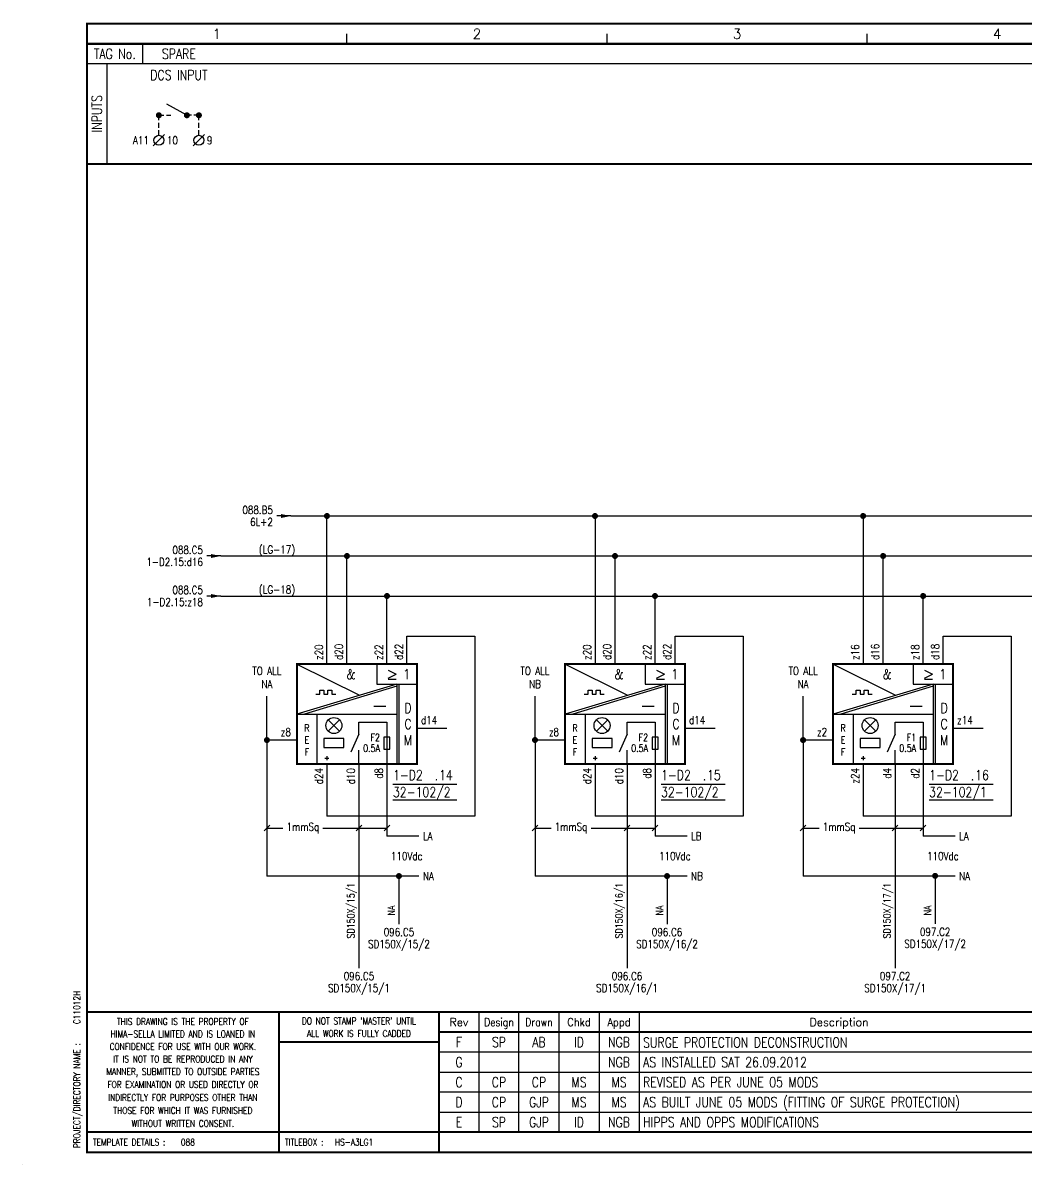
# Model space of a CAD drawing. Extents: x 0 to 414, y 0 to 285.
# Drawn here: x 0 to 250.8, y 0 to 285.2 of the extents above; entities that cross this region are included whole.
import ezdxf
from ezdxf.enums import TextEntityAlignment as Align

# ---------------------------------------------------------------- set-up
doc = ezdxf.new("R2010")
doc.units = 0
doc.header["$LTSCALE"] = 10
doc.header["$MEASUREMENT"] = 0
doc.linetypes.add('CONTINU', pattern=[0])
doc.linetypes.add('HIDDEN2', pattern=[0.1875, 0.125, -0.0625])
doc.layers.get('0').update_dxf_attribs({"linetype": 'CONTINUOUS'})
for name, color, linetype in [('ADD', 2, 'CONTINUOUS'), ('CATALOGUE', 2, 'CONTINUOUS'), ('COL', 2, 'CONTINU'), ('COM', 2, 'CONTINUOUS'), ('COUNTER', 2, 'CONTINUOUS'), ('DES', 2, 'CONTINUOUS'), ('GROUP', 2, 'CONTINUOUS'), ('LAB', 2, 'CONTINUOUS'), ('LOCATION', 2, 'CONTINUOUS'), ('PCABGREY-0_22', 7, 'CONTINUOUS'), ('PREFIX', 2, 'CONTINUOUS'), ('RACK', 2, 'CONTINUOUS'), ('RECORD', 2, 'CONTINUOUS'), ('ROW', 2, 'CONTINU'), ('SLOT', 2, 'CONTINUOUS'), ('SNA', 2, 'CONTINUOUS'), ('SPOTS', 7, 'CONTINUOUS'), ('TEXT', 2, 'CONTINUOUS'), ('TPOL', 3, 'CONTINUOUS'), ('UPS', 2, 'CONTINUOUS'), ('WIRENOS', 4, 'CONTINUOUS'), ('XR_FUNCTION', 2, 'CONTINUOUS'), ('XR_MAIN', 2, 'CONTINUOUS'), ('ZONE', 2, 'CONTINUOUS')]:
    doc.layers.add(name, color=color, linetype=linetype)
doc.layers.add('MCABGREY-0_22', color=4, linetype='CONTINUOUS', plot=False)
doc.styles.add('CATALOGU', font='ROMANS.shx', dxfattribs={"width": 0.8, "height": 2.5})
doc.styles.add('CROSSREF', font='ROMANS.shx', dxfattribs={"width": 0.8, "height": 1})
doc.styles.add('FUNCTION', font='romans.shx', dxfattribs={"width": 0.8, "height": 2.5})
doc.styles.add('GROUP', font='romans.shx', dxfattribs={"width": 0.8, "height": 2.5})
doc.styles.add('LOCATION', font='romans.shx', dxfattribs={"width": 0.8, "height": 2})
doc.styles.add('PINS', font='romans.shx', dxfattribs={"width": 0.8, "height": 2})
doc.styles.add('RACK', font='romans.shx', dxfattribs={"width": 0.8, "height": 2})
doc.styles.add('REFERENC', font='ROMANS.shx', dxfattribs={"width": 0.8, "height": 2.5})
doc.styles.add('ROMAND', font='ROMAND')
doc.styles.add('ROMANS', font='romans.shx', dxfattribs={"width": 0.8})
doc.styles.add('SLOT', font='romans.shx', dxfattribs={"width": 0.8, "height": 2})
doc.styles.add('SYMBOL', font='romans.shx', dxfattribs={"width": 0.8})
doc.styles.add('TERMINAL', font='romans.shx', dxfattribs={"width": 0.8, "height": 2})
doc.styles.add('WIRES', font='ROMANS.shx', dxfattribs={"width": 0.8, "height": 2})
doc.styles.add('ZONE', font='ISOCP.shx', dxfattribs={"height": 2.5})

# ---------------------------------------------------------------- blocks, each defined once
blk = doc.blocks.new('HS-A3LG1')
at = {"color": 1}
for p, q in [((81, 280), (81, 282.5)), ((146, 280), (146, 282.5)), ((211, 280), (211, 282.5)), ((30, 275), (30, 280)), ((404, 275), (16, 275)), ((21, 275), (21, 250)), ((114, 38), (114, 8)), ((124, 8), (124, 38)), ((134, 8), (134, 38)), ((144, 38), (144, 8)), ((154, 38), (154, 8)), ((301.5, 28), (104, 28)), ((104, 23), (301.5, 23)), ((301.5, 18), (104, 18)), ((104, 13), (270.5, 13)), ((0, 0), (0, 0.025))]:
    blk.add_line(p, q, dxfattribs=at)
at = {"color": 1, "const_width": 0.5}
blk.add_lwpolyline([(16, 3), (409, 3), (409, 285), (16, 285)], close=True, dxfattribs=at)
for points in [[(16, 280), (404, 280)], [(404, 250), (16, 250)], [(409, 38), (16, 38)], [(64, 3), (64, 38)], [(104, 3), (104, 38)], [(270.5, 33), (104, 33)], [(104, 30.5), (64, 30.5)], [(270.5, 8), (16, 8)]]:
    blk.add_lwpolyline(points, dxfattribs=at)
at = {"color": 2, "style": 'ROMAND'}
for s, p in [('1', (48.5, 282.5)), ('2', (113.5, 282.5)), ('3', (178.5, 282.5)), ('4', (243.5, 282.5))]:
    blk.add_text(s, height=2.5, dxfattribs=at).set_placement(p, align=Align.MIDDLE)
at = {"color": 1, "style": 'ROMANS', "width": 0.8}
blk.add_text('TAG No.', height=2.5, dxfattribs=at).set_placement((23, 277.5), align=Align.MIDDLE)
blk.add_text('INPUTS', height=2.5, rotation=90, dxfattribs=at).set_placement((18.5, 262.5), align=Align.MIDDLE)
at = {"color": 3, "lineweight": 13, "style": 'ROMANS', "width": 0.8}
for s, p in [('THIS DRAWING IS THE PROPERTY OF', (40, 35.6443)), ("DO NOT STAMP 'MASTER' UNTIL", (84, 35.7693)), ('HIMA-SELLA LIMITED AND IS LOANED IN', (40, 32.5193)), ('ALL WORK IS FULLY CADDED', (84, 32.6443)), ('CONFIDENCE FOR USE WITH OUR WORK.', (40, 29.3879)), ('IT IS NOT TO BE REPRODUCED IN ANY', (40, 26.2629)), ('MANNER, SUBMITTED TO OUTSIDE PARTIES', (40, 23.1379)), ('FOR EXAMINATION OR USED DIRECTLY OR', (40, 19.9054)), ('INDIRECTLY FOR PURPOSES OTHER THAN', (40, 16.6554)), ('THOSE FOR WHICH IT WAS FURNISHED', (40, 13.4054)), ('WITHOUT WRITTEN CONSENT.', (40, 10.1554))]:
    blk.add_text(s, height=1.7, dxfattribs=at).set_placement(p, align=Align.MIDDLE_CENTER)
at = {"color": 4, "style": 'ROMAND'}
for s, p in [('Rev', (109, 34.5)), ('Description', (204, 34.5))]:
    blk.add_text(s, height=2, dxfattribs=at).set_placement(p, align=Align.CENTER)
for s, width, p in [('Design', 0.85, (119, 34.5)), ('Drawn', 0.85, (129, 34.5)), ('Chkd', 0.9, (139, 34.5)), ('Appd', 0.9, (149, 34.5))]:
    blk.add_text(s, height=2, dxfattribs=dict(at, width=width)).set_placement(p, align=Align.CENTER)
at = {"color": 3, "style": 'ROMANS', "width": 0.8}
blk.add_text('PROJECT/DIRECTORY NAME :', height=1.7, rotation=90, dxfattribs=at).set_placement((13.5, 4), align=Align.MIDDLE_LEFT)
for s, p in [('TEMPLATE DETAILS :', (17.5, 5.5)), ('TITLEBOX :', (65.5, 5.5)), ('HS-A3LG1', (78, 5.5))]:
    blk.add_text(s, height=1.7, dxfattribs=at).set_placement(p, align=Align.MIDDLE_LEFT)
at = {"layer": 'COL', "style": 'ROMAND', "flags": 9}
for tag, p in [('COL1', (48.5, 282.5)), ('COL2', (113.5, 282.5)), ('COL3', (178.5, 282.5)), ('COL4', (243.5, 282.5)), ('COL5', (308.5, 282.5)), ('COL6', (373.5, 282.5))]:
    blk.add_attdef(tag, p, '', height=2.5, dxfattribs=at)
at = {"layer": 'ROW', "style": 'ROMAND', "flags": 9}
for tag, p in [('ROW1', (406.5, 249.5)), ('ROW2', (406.5, 188.5)), ('ROW3', (406.5, 127.5)), ('ROW4', (406.5, 66.5))]:
    blk.add_attdef(tag, p, '', height=2.5, dxfattribs=at)
at = {"layer": 'UPS', "color": 3, "style": 'ROMANS', "width": 0.8, "flags": 8}
blk.add_attdef('PROJS->NOMPRO', text='', height=1.7, rotation=90, dxfattribs=at).set_placement((13.5, 35), align=Align.MIDDLE_LEFT)
at = {"layer": 'UPS', "style": 'ROMANS', "width": 3.1263, "flags": 8}
blk.add_attdef('PLANOS->MCAN1', text='', height=2.5, rotation=0.061173, dxfattribs=at).set_placement((155, 31.6443), (254, 31.75), align=Align.FIT)
at = {"layer": 'UPS', "style": 'ROMANS', "width": 0.8, "flags": 8}
for tag, height, p in [('PLANOS->VERIF', 2.5, (293.5, 34.25)), ('PLANOS->CANVI1', 2.5, (109, 29.25)), ('PLANOS->NCAN1', 2.5, (149, 29.25)), ('PLANOS->DCAN1', 2.5, (262.5, 29.25)), ('PLANOS->ORIG', 2.5, (293.5, 29.25)), ('PLANOS->CANVI2', 2.5, (109, 24.25)), ('PLANOS->NCAN2', 2.5, (149, 24.25)), ('PLANOS->DCAN2', 2.5, (262.5, 24.25)), ('PLANOS->HECHF', 2.5, (293.5, 24.25)), ('PLANOS->CANVI3', 2.5, (109, 19.25)), ('PLANOS->NCAN3', 2.5, (149, 19.25)), ('PLANOS->DCAN3', 2.5, (262.5, 19.25)), ('PLANOS->HECHD', 2.5, (293.5, 19.25)), ('PLANOS->CANVI4', 2.5, (109, 14.25)), ('PLANOS->NCAN4', 2.5, (149, 14.25)), ('PLANOS->DCAN4', 2.5, (262.5, 14.25)), ('PLANOS->DATACREA', 2.5, (293.5, 14.25)), ('PLANOS->CANVI5', 2.5, (109, 9.25)), ('PLANOS->NCAN5', 2.5, (149, 9.25)), ('PLANOS->DCAN5', 2.5, (262.5, 9.25)), ('PLANOS->NR1', 2.5, (293.5, 9.25)), ('PROJS->DESCPRO3', 5, (345.5, 5.5)), ('PLANOS->PLANO', 5, (378.5, 5.5)), ('PLANOS->USER', 5, (402.75, 5.5)), ('PLANOS->NR2', 2.5, (293.5, 4.25))]:
    blk.add_attdef(tag, text='', height=height, dxfattribs=at).set_placement(p, align=Align.CENTER)
at = {"layer": 'UPS', "style": 'ROMANS', "flags": 8}
for tag, width, p, p2 in [('PLANOS->MCAN2', 3.0574, (155, 26.75), (254, 26.75)), ('PLANOS->MCAN3', 3.0574, (155, 21.75), (254, 21.75)), ('PLANOS->MCAN4', 3.0462, (155, 16.75), (254, 16.75)), ('PLANOS->MCAN5', 3.0574, (155, 11.75), (254, 11.75))]:
    blk.add_attdef(tag, text='', height=2.5, dxfattribs=dict(at, width=width)).set_placement(p, p2, align=Align.FIT)
at = {"layer": 'UPS', "style": 'ROMANS', "width": 0.8, "flags": 8}
blk.add_attdef('PLANOS->DENOM', (313.5, 24.25), '', height=2.5, dxfattribs=at)
at = {"layer": 'UPS', "color": 4, "style": 'ROMANS', "width": 0.8, "flags": 8}
for tag, p in [('PROJS->DESCPRO1', (303, 19.25)), ('PROJS->DESCPRO2', (303, 14.25))]:
    blk.add_attdef(tag, p, '', height=2.5, dxfattribs=at)
at = {"layer": 'UPS', "color": 3, "style": 'ROMANS', "width": 0.8, "flags": 8}
blk.add_attdef('PLANOS->PROTOTIPO', text='', height=1.7, dxfattribs=at).set_placement((39.5, 5.5), align=Align.MIDDLE_LEFT)
at = {"layer": 'UPS', "style": 'ROMANS', "width": 0.8, "flags": 8}
blk.add_attdef('PLANOS->OBS4', text='', height=2.5, dxfattribs=at).set_placement((107, 5.5), align=Align.MIDDLE_LEFT)
blk = doc.blocks.new('EDREV')
at = {"color": 2, "style": 'ROMANS', "width": 0.8}
for tag, p in [('DES', (129.2, 29.25)), ('DRN', (139.2, 29.25)), ('CHKD', (149.2, 29.25)), ('DES', (129.2, 24.25)), ('DRN', (139.2, 24.25)), ('CHKD', (149.2, 24.25)), ('DES', (129.2, 19.25)), ('DRN', (139.2, 19.25)), ('CHKD', (149.2, 19.25)), ('DES', (129.2, 14.25)), ('DRN', (139.2, 14.25)), ('CHKD', (149.2, 14.25)), ('DES', (129.2, 9.25)), ('DRN', (139.2, 9.25)), ('CHKD', (149.2, 9.25))]:
    blk.add_attdef(tag, text='', height=2.5, dxfattribs=at).set_placement(p, align=Align.CENTER)
blk = doc.blocks.new('EQUPOT04')
blk.add_line((3.5, 0), (0, 0))
blk.add_solid([(1, 0.5), (1, -0.5), (3.5, 0)])
at = {"layer": 'TEXT', "style": 'ROMANS', "width": 0.8}
blk.add_attdef('CONNECTION', text='', height=2, dxfattribs=at).set_placement((-1, -1.5), align=Align.MIDDLE_RIGHT)
at = {"layer": 'TPOL', "style": 'ROMANS', "flags": 8}
blk.add_attdef('CN1', text='', height=0.0025, dxfattribs=at).set_placement((3, 0), align=Align.MIDDLE_RIGHT)
at = {"layer": 'XR_FUNCTION', "style": 'FUNCTION', "width": 0.8, "flags": 1}
blk.add_attdef('XR_FUNCTION', text='', height=2, dxfattribs=at).set_placement((3.5, 0), align=Align.MIDDLE_LEFT)
at = {"layer": 'XR_MAIN', "style": 'CROSSREF', "width": 0.8}
for tag in ['XR_PREV', 'XR_NEXT']:
    blk.add_attdef(tag, text='', height=2, dxfattribs=at).set_placement((-1, 1.5), align=Align.MIDDLE_RIGHT)
blk = doc.blocks.new('TERM01')
blk.add_line((1.4142, 1.4142), (-1.4142, -1.4142))
blk.add_circle((0, 0), 1.25)
at = {"layer": 'CATALOGUE', "style": 'CATALOGU', "width": 0.8, "flags": 9}
blk.add_attdef('CATALOGUE', (2, -3.5), '', height=0.5, dxfattribs=at)
at = {"layer": 'COUNTER', "style": 'SYMBOL', "width": 0.8, "flags": 8}
blk.add_attdef('COUNTER', text='', height=2, dxfattribs=at).set_placement((2, 0), align=Align.MIDDLE_LEFT)
at = {"layer": 'LOCATION', "style": 'LOCATION', "width": 0.8, "flags": 1}
blk.add_attdef('LOCATION', (2, -4.25), '', height=0.5, dxfattribs=at)
at = {"layer": 'PREFIX', "style": 'TERMINAL', "width": 0.8}
blk.add_attdef('PREFIX', text='', height=2, dxfattribs=at).set_placement((-2.5, 0), align=Align.MIDDLE_RIGHT)
at = {"layer": 'RECORD', "style": 'REFERENC', "width": 0.8, "flags": 9}
blk.add_attdef('RECORD', (2, -2.75), '', height=0.5, dxfattribs=at)
at = {"layer": 'SNA', "style": 'SYMBOL', "width": 0.8, "flags": 9}
blk.add_attdef('SNA', (2, -2), '', height=0.5, dxfattribs=at)
at = {"layer": 'TPOL', "style": 'PINS', "width": 0.8, "flags": 9}
blk.add_attdef('CN2', (0, 1.5), '', height=0.5, dxfattribs=at)
blk.add_attdef('CN1', text='', height=0.5, dxfattribs=at).set_placement((0, -1.5), align=Align.TOP_LEFT)
at = {"layer": 'ZONE', "style": 'ZONE', "width": 0.8, "flags": 1}
blk.add_attdef('ZONE', (2, -5), '', height=0.5, dxfattribs=at)
blk = doc.blocks.new('32-102-1')
for p, q in [((-7.5, 0), (8.125, -7.8125)), ((12.5, 0), (12.5, -5)), ((15.3254, -1.5188), (17.3254, -2.5188)), ((15.3254, -3.5188), (17.3254, -2.5188)), ((17.5, -5), (-7.5, -12.5)), ((17.5, -5.5742), (-5.5859, -12.5)), ((12.5, -5), (22.5, -5)), ((15.3254, -3.7688), (17.3254, -3.7688)), ((17.5, -5), (17.5, -25)), ((18, -5), (18, -25)), ((-2.75, -7.5), (-1.75, -7.5)), ((-1.75, -6.5), (-0.75, -6.5)), ((-1.75, -7.5), (-1.75, -6.5)), ((-0.75, -6.5), (-0.75, -7.5)), ((-0.75, -7.5), (0.25, -7.5)), ((0.25, -6.5), (1.25, -6.5)), ((0.25, -7.5), (0.25, -6.5)), ((1.25, -6.5), (1.25, -7.5)), ((1.25, -7.5), (2.25, -7.5)), ((11.75, -10.5), (14.75, -10.5)), ((-7.5, -12.5), (17.5, -12.5)), ((-2.5, -12.5), (-2.5, -25)), ((0.3358, -16.7892), (3.1642, -13.9608)), ((0.3358, -13.9608), (3.1642, -16.7892)), ((8, -14.5), (15, -14.5)), ((8, -17.5), (8, -14.5)), ((15, -14.5), (15, -25)), ((22.5, -16), (30, -16)), ((-7.5, -19), (-15, -19)), ((8, -17.5), (6, -22)), ((8, -25), (8, -21.5)), ((-0.5, -23.5), (0.5, -23.5)), ((0, -23), (0, -24)), ((16.5, -30), (32.5, -30)), ((32.5, -34), (16.5, -34))]:
    blk.add_line(p, q)
at = {"const_width": 0.5}
blk.add_lwpolyline([(-7.5, -25), (22.5, -25), (22.5, 0), (-7.5, 0)], close=True, dxfattribs=at)
for points in [[(-0.75, -20.875), (4.25, -20.875), (4.25, -18.625), (-0.75, -18.625)], [(14.25, -21.25), (15.75, -21.25), (15.75, -18.25), (14.25, -18.25)]]:
    blk.add_lwpolyline(points, close=True)
blk.add_circle((1.75, -15.375), 2)
at = {"style": 'ROMANS', "width": 0.8}
blk.add_text('&', height=2.5, dxfattribs=at).set_placement((6, -3.75), align=Align.CENTER)
blk.add_text('1', height=2.5, dxfattribs=at).set_placement((19.0754, -3.7688))
for s, p in [('D', (20.25, -11)), ('C', (20.25, -15)), ('M', (20.25, -19))]:
    blk.add_text(s, height=2.5, dxfattribs=at).set_placement(p, align=Align.MIDDLE)
blk.add_text('F1', height=1.8, dxfattribs=at).set_placement((13.25, -19.25), align=Align.RIGHT)
at = {"insert": (-5, -19), "char_height": 1.8, "width": 0.8, "attachment_point": 5, "style": 'ROMANS'}
blk.add_mtext('R\\PE\\PF', dxfattribs=at)
at = {"style": 'ROMANS', "width": 0.8}
blk.add_attdef('AMPS', text='', height=1.8, dxfattribs=at).set_placement((13.25, -21.9383), align=Align.RIGHT)
at = {"layer": 'ADD', "style": 'PINS', "width": 0.8, "flags": 1}
blk.add_attdef('ADD1', (24, 1.75), '', height=1.5, dxfattribs=at)
at = {"layer": 'COM', "style": 'PINS', "width": 0.8, "flags": 1}
blk.add_attdef('COM1', (24, -2.25), '', height=1.5, dxfattribs=at)
at = {"layer": 'DES', "style": 'PINS', "width": 0.8, "flags": 1}
blk.add_attdef('DES1', (24, -0.25), '', height=1.5, dxfattribs=at)
at = {"layer": 'GROUP', "style": 'GROUP', "width": 0.8, "flags": 1}
blk.add_attdef('GROUP', (24, -8.25), '', height=1.5, dxfattribs=at)
at = {"layer": 'LAB', "style": 'PINS', "width": 0.8}
blk.add_attdef('LAB1', text='', height=2.5, dxfattribs=at).set_placement((16.5, -32), align=Align.MIDDLE_LEFT)
at = {"layer": 'LOCATION', "style": 'LOCATION', "width": 0.8}
blk.add_attdef('LOCATION', text='', height=2, dxfattribs=at).set_placement((-17, -19), align=Align.MIDDLE_RIGHT)
at = {"layer": 'RACK', "style": 'RACK', "width": 0.8}
blk.add_attdef('RACK', (16.5, -29), '', height=2.5, dxfattribs=at)
at = {"layer": 'SLOT', "style": 'SLOT', "width": 0.8}
blk.add_attdef('SLOT', (28, -29), '', height=2.5, dxfattribs=at)
at = {"layer": 'SNA', "style": 'SYMBOL', "width": 0.8, "flags": 1}
blk.add_attdef('SNA', (24, -6.25), '', height=1.5, dxfattribs=at)
at = {"layer": 'TEXT', "color": 3, "style": 'PINS', "width": 0.8}
blk.add_text('z16', height=2, rotation=90, dxfattribs=at).set_placement((-2, 1), align=Align.MIDDLE_LEFT)
at = {"layer": 'TEXT', "style": 'ROMANS', "width": 0.8}
blk.add_text('.', height=2, dxfattribs=at).set_placement((27, -29))
at = {"layer": 'TPOL', "style": 'PINS', "width": 0.8}
for tag, p in [('CN1', (-1, 1)), ('CN2', (4, 1)), ('CN3', (14, 1)), ('CN4', (19, 1))]:
    blk.add_attdef(tag, p, '', height=2, rotation=90, dxfattribs=at)
blk.add_attdef('CN9', (23.5, -15), '', height=2, dxfattribs=at)
blk.add_attdef('CN8', text='', height=2, dxfattribs=at).set_placement((-9, -18), align=Align.RIGHT)
for tag, p in [('CN5', (-1, -26)), ('CN6', (7, -26)), ('CN7', (14, -26))]:
    blk.add_attdef(tag, text='', height=2, rotation=90, dxfattribs=at).set_placement(p, align=Align.RIGHT)
at = {"layer": 'XR_FUNCTION', "style": 'FUNCTION', "width": 0.8, "flags": 1}
blk.add_attdef('XR_FUNCTION', (24, -4.25), '', height=1.5, dxfattribs=at)
at = {"layer": 'XR_MAIN', "style": 'CROSSREF', "width": 0.8, "flags": 1}
blk.add_attdef('XR_MAIN', (24, -10.25), '', height=1.5, dxfattribs=at)
blk = doc.blocks.new('32-102-2')
for p, q in [((-7.5, 0), (8.125, -7.8125)), ((12.5, 0), (12.5, -5)), ((15.3254, -1.5188), (17.3254, -2.5188)), ((15.3254, -3.5188), (17.3254, -2.5188)), ((17.5, -5), (-7.5, -12.5)), ((17.5, -5.5742), (-5.5859, -12.5)), ((12.5, -5), (22.5, -5)), ((15.3254, -3.7688), (17.3254, -3.7688)), ((17.5, -5), (17.5, -25)), ((18, -5), (18, -25)), ((-2.75, -7.5), (-1.75, -7.5)), ((-1.75, -6.5), (-0.75, -6.5)), ((-1.75, -7.5), (-1.75, -6.5)), ((-0.75, -6.5), (-0.75, -7.5)), ((-0.75, -7.5), (0.25, -7.5)), ((0.25, -6.5), (1.25, -6.5)), ((0.25, -7.5), (0.25, -6.5)), ((1.25, -6.5), (1.25, -7.5)), ((1.25, -7.5), (2.25, -7.5)), ((11.75, -10.5), (14.75, -10.5)), ((-7.5, -12.5), (17.5, -12.5)), ((-2.5, -12.5), (-2.5, -25)), ((0.3358, -16.7892), (3.1642, -13.9608)), ((0.3358, -13.9608), (3.1642, -16.7892)), ((8, -14.5), (15, -14.5)), ((8, -17.5), (8, -14.5)), ((15, -14.5), (15, -25)), ((22.5, -16), (30, -16)), ((-7.5, -19), (-15, -19)), ((8, -17.5), (6, -22)), ((8, -25), (8, -21.5)), ((-0.5, -23.5), (0.5, -23.5)), ((0, -23), (0, -24)), ((16.5, -30), (32.5, -30)), ((32.5, -34), (16.5, -34))]:
    blk.add_line(p, q)
at = {"const_width": 0.5}
blk.add_lwpolyline([(-7.5, -25), (22.5, -25), (22.5, 0), (-7.5, 0)], close=True, dxfattribs=at)
for points in [[(-0.75, -20.875), (4.25, -20.875), (4.25, -18.625), (-0.75, -18.625)], [(14.25, -21.25), (15.75, -21.25), (15.75, -18.25), (14.25, -18.25)]]:
    blk.add_lwpolyline(points, close=True)
blk.add_circle((1.75, -15.375), 2)
at = {"style": 'ROMANS', "width": 0.8}
blk.add_text('&', height=2.5, dxfattribs=at).set_placement((6, -3.75), align=Align.CENTER)
blk.add_text('1', height=2.5, dxfattribs=at).set_placement((19.0754, -3.7688))
for s, p in [('D', (20.25, -11)), ('C', (20.25, -15)), ('M', (20.25, -19))]:
    blk.add_text(s, height=2.5, dxfattribs=at).set_placement(p, align=Align.MIDDLE)
blk.add_text('F2', height=1.8, dxfattribs=at).set_placement((13.25, -19.25), align=Align.RIGHT)
at = {"insert": (-5, -19), "char_height": 1.8, "width": 0.8, "attachment_point": 5, "style": 'ROMANS'}
blk.add_mtext('R\\PE\\PF', dxfattribs=at)
at = {"style": 'ROMANS', "width": 0.8}
blk.add_attdef('AMPS', text='', height=1.8, dxfattribs=at).set_placement((13.25, -21.9383), align=Align.RIGHT)
at = {"layer": 'ADD', "style": 'PINS', "width": 0.8, "flags": 1}
blk.add_attdef('ADD1', (24, 1.75), '', height=1.5, dxfattribs=at)
at = {"layer": 'COM', "style": 'PINS', "width": 0.8, "flags": 1}
blk.add_attdef('COM1', (24, -2.25), '', height=1.5, dxfattribs=at)
at = {"layer": 'DES', "style": 'PINS', "width": 0.8, "flags": 1}
blk.add_attdef('DES1', (24, -0.25), '', height=1.5, dxfattribs=at)
at = {"layer": 'GROUP', "style": 'GROUP', "width": 0.8, "flags": 1}
blk.add_attdef('GROUP', (24, -8.25), '', height=1.5, dxfattribs=at)
at = {"layer": 'LAB', "style": 'PINS', "width": 0.8}
blk.add_attdef('LAB1', text='', height=2.5, dxfattribs=at).set_placement((16.5, -32), align=Align.MIDDLE_LEFT)
at = {"layer": 'LOCATION', "style": 'LOCATION', "width": 0.8}
blk.add_attdef('LOCATION', text='', height=2, dxfattribs=at).set_placement((-17, -19), align=Align.MIDDLE_RIGHT)
at = {"layer": 'RACK', "style": 'RACK', "width": 0.8}
blk.add_attdef('RACK', (16.5, -29), '', height=2.5, dxfattribs=at)
at = {"layer": 'SLOT', "style": 'SLOT', "width": 0.8}
blk.add_attdef('SLOT', (28, -29), '', height=2.5, dxfattribs=at)
at = {"layer": 'SNA', "style": 'SYMBOL', "width": 0.8, "flags": 1}
blk.add_attdef('SNA', (24, -6.25), '', height=1.5, dxfattribs=at)
at = {"layer": 'TEXT', "color": 3, "style": 'PINS', "width": 0.8}
blk.add_text('z20', height=2, rotation=90, dxfattribs=at).set_placement((-2, 1), align=Align.MIDDLE_LEFT)
at = {"layer": 'TEXT', "style": 'ROMANS', "width": 0.8}
blk.add_text('.', height=2, dxfattribs=at).set_placement((27, -29))
at = {"layer": 'TPOL', "style": 'PINS', "width": 0.8}
for tag, p in [('CN1', (-1, 1)), ('CN2', (4, 1)), ('CN3', (14, 1)), ('CN4', (19, 1))]:
    blk.add_attdef(tag, p, '', height=2, rotation=90, dxfattribs=at)
blk.add_attdef('CN9', (23.5, -15), '', height=2, dxfattribs=at)
blk.add_attdef('CN8', text='', height=2, dxfattribs=at).set_placement((-9, -18), align=Align.RIGHT)
for tag, p in [('CN5', (-1, -26)), ('CN6', (7, -26)), ('CN7', (14, -26))]:
    blk.add_attdef(tag, text='', height=2, rotation=90, dxfattribs=at).set_placement(p, align=Align.RIGHT)
at = {"layer": 'XR_FUNCTION', "style": 'FUNCTION', "width": 0.8, "flags": 1}
blk.add_attdef('XR_FUNCTION', (24, -4.25), '', height=1.5, dxfattribs=at)
at = {"layer": 'XR_MAIN', "style": 'CROSSREF', "width": 0.8, "flags": 1}
blk.add_attdef('XR_MAIN', (24, -10.25), '', height=1.5, dxfattribs=at)

msp = doc.modelspace()

# ---------------------------------------------------------------- linework, layer by layer
msp.add_line((66.9857, 162), (63.4857, 162))
msp.add_solid([(64.4857, 162.5), (64.4857, 161.5), (66.9857, 162)])
at = {"layer": 'PCABGREY-0_22'}
for p, q in [((41, 262.1396), (36, 264.8896)), ((66.9857, 162), (175.9135, 162)), ((76, 125), (76, 162)), ((143, 162), (143, 125)), ((175.9135, 162), (286.5948, 162)), ((210, 162), (210, 125)), ((49.5, 152), (59, 152)), ((59, 152), (81, 152)), ((81, 125), (81, 152)), ((81, 152), (148, 152)), ((148, 152), (215, 152)), ((148, 125), (148, 152)), ((215, 125), (215, 152)), ((215, 152), (282, 152)), ((49.5, 142), (59, 142)), ((59, 142), (91, 142)), ((91, 142), (158, 142)), ((91, 125), (91, 142)), ((158, 142), (225, 142)), ((158, 125), (158, 142)), ((225, 142), (292, 142)), ((225, 125), (225, 142)), ((96, 132), (113, 132)), ((96, 125), (96, 132)), ((113, 132), (113, 87)), ((163, 132), (180, 132)), ((163, 125), (163, 132)), ((180, 132), (180, 87)), ((230, 132), (247, 132)), ((230, 125), (230, 132)), ((247, 132), (247, 87)), ((61, 106), (61, 117)), ((128, 106), (128, 117)), ((195, 106), (195, 117)), ((61, 106), (61, 72)), ((128, 106), (128, 72)), ((195, 106), (195, 72)), ((76, 100), (76, 87)), ((84, 100), (84, 49)), ((84, 100), (84, 59.25)), ((91, 100), (91, 82)), ((143, 100), (143, 87)), ((151, 100), (151, 49)), ((151, 100), (151, 59.25)), ((158, 100), (158, 82)), ((210, 100), (210, 87)), ((218, 100), (218, 49)), ((218, 100), (218, 59.25)), ((225, 100), (225, 82)), ((113, 87), (76, 87)), ((180, 87), (143, 87)), ((247, 87), (210, 87)), ((99, 82), (91, 82)), ((166, 82), (158, 82)), ((233, 82), (225, 82)), ((91, 72), (61, 72)), ((99, 72), (91, 72)), ((94, 72), (94, 60)), ((158, 72), (128, 72)), ((166, 72), (158, 72)), ((161, 72), (161, 60)), ((225, 72), (195, 72)), ((233, 72), (225, 72)), ((227.9983, 72.0587), (227.9983, 60.0587))]:
    msp.add_line(p, q, dxfattribs=at)
at = {"layer": 'PCABGREY-0_22', "linetype": 'HIDDEN2'}
for p, q in [((34, 257.1396), (34, 262.1396)), ((34, 262.1396), (37, 262.1396)), ((44, 262.1396), (41, 262.1396)), ((44, 257.1396), (44, 262.1396))]:
    msp.add_line(p, q, dxfattribs=at)
at = {"layer": 'SPOTS', "color": 7, "const_width": 0.75}
for points in [[(33.625, 262.1396, 1), (34.375, 262.1396, 1)], [(40.625, 262.1396, 1), (41.375, 262.1396, 1)], [(43.625, 262.1396, 1), (44.375, 262.1396, 1)], [(75.625, 162, 1), (76.375, 162, 1)], [(142.625, 162, 1), (143.375, 162, 1)], [(209.625, 162, 1), (210.375, 162, 1)], [(80.625, 152, 1), (81.375, 152, 1)], [(147.625, 152, 1), (148.375, 152, 1)], [(214.625, 152, 1), (215.375, 152, 1)], [(90.625, 142, 1), (91.375, 142, 1)], [(157.625, 142, 1), (158.375, 142, 1)], [(224.625, 142, 1), (225.375, 142, 1)], [(60.625, 106, 1), (61.375, 106, 1)], [(127.625, 106, 1), (128.375, 106, 1)], [(194.625, 106, 1), (195.375, 106, 1)], [(93.625, 72, 1), (94.375, 72, 1)], [(160.625, 72, 1), (161.375, 72, 1)], [(227.6233, 72.0587, 1), (228.3733, 72.0587, 1)]]:
    msp.add_lwpolyline(points, format="xyb", close=True, dxfattribs=at)
at = {"layer": 'TEXT', "color": 3}
for p, q in [((60.2933, 83.2933), (61.7067, 84.7067)), ((61, 84), (65, 84)), ((75, 84), (91, 84)), ((83.2933, 83.2933), (84.7067, 84.7067)), ((90.2933, 83.2933), (91.7067, 84.7067)), ((127.2933, 83.2933), (128.7067, 84.7067)), ((128, 84), (132, 84)), ((142, 84), (158, 84)), ((150.2933, 83.2933), (151.7067, 84.7067)), ((157.2933, 83.2933), (158.7067, 84.7067)), ((194.2933, 83.2933), (195.7067, 84.7067)), ((195, 84), (199, 84)), ((209, 84), (225, 84)), ((217.2933, 83.2933), (218.7067, 84.7067)), ((224.2933, 83.2933), (225.7067, 84.7067))]:
    msp.add_line(p, q, dxfattribs=at)

# ---------------------------------------------------------------- block references
ref = msp.add_blockref('HS-A3LG1', (0, 0))
ref.add_attrib('PROJS->NOMPRO', 'C11012H', dxfattribs={"layer": 'UPS', "color": 3, "height": 1.7, "rotation": 90, "style": 'ROMANS', "width": 0.8, "flags": 8}).set_placement((13.5, 35), align=Align.MIDDLE_LEFT)
ref.add_attrib('PLANOS->PROTOTIPO', '088', dxfattribs={"layer": 'UPS', "color": 3, "height": 1.7, "style": 'ROMANS', "width": 0.8, "flags": 8}).set_placement((39.5, 5.5), align=Align.MIDDLE_LEFT)
ref.add_attrib('PLANOS->NCAN5', 'NGB', dxfattribs={"layer": 'UPS', "height": 2.5, "style": 'ROMANS', "width": 0.8, "flags": 8}).set_placement((149, 9.25), align=Align.CENTER)
ref.add_attrib('PLANOS->NCAN2', 'NGB', dxfattribs={"layer": 'UPS', "height": 2.5, "style": 'ROMANS', "width": 0.8, "flags": 8}).set_placement((149, 24.25), align=Align.CENTER)
ref.add_attrib('PLANOS->NCAN3', 'MS', dxfattribs={"layer": 'UPS', "height": 2.5, "style": 'ROMANS', "width": 0.8, "flags": 8}).set_placement((149, 19.25), align=Align.CENTER)
ref.add_attrib('PLANOS->NCAN4', 'MS', dxfattribs={"layer": 'UPS', "height": 2.5, "style": 'ROMANS', "width": 0.8, "flags": 8}).set_placement((149, 14.25), align=Align.CENTER)
ref.add_attrib('PLANOS->NCAN1', 'NGB', dxfattribs={"layer": 'UPS', "height": 2.5, "style": 'ROMANS', "width": 0.8, "flags": 8}).set_placement((149, 29.25), align=Align.CENTER)
ref.add_attrib('PLANOS->CANVI5', 'E', dxfattribs={"layer": 'UPS', "height": 2.5, "style": 'ROMANS', "width": 0.8, "flags": 8}).set_placement((109, 9.25), align=Align.CENTER)
ref.add_attrib('PLANOS->CANVI4', 'D', dxfattribs={"layer": 'UPS', "height": 2.5, "style": 'ROMANS', "width": 0.8, "flags": 8}).set_placement((109, 14.25), align=Align.CENTER)
ref.add_attrib('PLANOS->CANVI2', 'G', dxfattribs={"layer": 'UPS', "height": 2.5, "style": 'ROMANS', "width": 0.8, "flags": 8}).set_placement((109, 24.25), align=Align.CENTER)
ref.add_attrib('PLANOS->CANVI3', 'C', dxfattribs={"layer": 'UPS', "height": 2.5, "style": 'ROMANS', "width": 0.8, "flags": 8}).set_placement((109, 19.25), align=Align.CENTER)
ref.add_attrib('PLANOS->CANVI1', 'F', dxfattribs={"layer": 'UPS', "height": 2.5, "style": 'ROMANS', "width": 0.8, "flags": 8}).set_placement((109, 29.25), align=Align.CENTER)
for name, p, values in [('TERM01', (34, 255.8896), {'COUNTER': '10', 'PREFIX': 'A11'}), ('TERM01', (44, 255.8896), {'COUNTER': '9'}), ('EQUPOT04', (46, 152), {'CN1': '1', 'CONNECTION': '1-D2.15:d16', 'XR_PREV': '088.C5'}), ('EQUPOT04', (46, 142), {'CN1': '1', 'CONNECTION': '1-D2.15:z18', 'XR_PREV': '088.C5'})]:
    msp.add_blockref(name, p).add_auto_attribs(values)
ref = msp.add_blockref('32-102-2', (76, 125))
ref.add_attrib('CN1', 'z20', (75, 126), dxfattribs={"layer": 'TPOL', "height": 2, "rotation": 90, "style": 'PINS', "width": 0.8})
ref.add_attrib('CN2', 'd20', (80, 126), dxfattribs={"layer": 'TPOL', "height": 2, "rotation": 90, "style": 'PINS', "width": 0.8})
ref.add_attrib('CN3', 'z22', (90, 126), dxfattribs={"layer": 'TPOL', "height": 2, "rotation": 90, "style": 'PINS', "width": 0.8})
ref.add_attrib('CN4', 'd22', (95, 126), dxfattribs={"layer": 'TPOL', "height": 2, "rotation": 90, "style": 'PINS', "width": 0.8})
ref.add_attrib('CN5', 'd24', dxfattribs={"layer": 'TPOL', "height": 2, "rotation": 90, "style": 'PINS', "width": 0.8}).set_placement((75, 99), align=Align.RIGHT)
ref.add_attrib('CN6', 'd10', dxfattribs={"layer": 'TPOL', "height": 2, "rotation": 90, "style": 'PINS', "width": 0.8}).set_placement((83, 99), align=Align.RIGHT)
ref.add_attrib('CN7', 'd8', dxfattribs={"layer": 'TPOL', "height": 2, "rotation": 90, "style": 'PINS', "width": 0.8}).set_placement((90, 99), align=Align.RIGHT)
ref.add_attrib('CN8', 'z8', dxfattribs={"layer": 'TPOL', "height": 2, "style": 'PINS', "width": 0.8}).set_placement((67, 107), align=Align.RIGHT)
ref.add_attrib('CN9', 'd14', (99.5, 110), dxfattribs={"layer": 'TPOL', "height": 2, "style": 'PINS', "width": 0.8})
ref.add_attrib('LAB1', '32-102/2', dxfattribs={"layer": 'LAB', "height": 2.5, "style": 'PINS', "width": 0.8}).set_placement((92.5, 93), align=Align.MIDDLE_LEFT)
ref.add_attrib('RACK', '1-D2', (92.5, 96), dxfattribs={"layer": 'RACK', "height": 2.5, "style": 'RACK', "width": 0.8})
ref.add_attrib('AMPS', '0.5A', dxfattribs={"height": 1.8, "style": 'ROMANS', "width": 0.8}).set_placement((89.25, 103.0617), align=Align.RIGHT)
ref.add_attrib('SLOT', '14', (104, 96), dxfattribs={"layer": 'SLOT', "height": 2.5, "style": 'SLOT', "width": 0.8})
ref = msp.add_blockref('32-102-2', (143, 125))
ref.add_attrib('CN1', 'z20', (142, 126), dxfattribs={"layer": 'TPOL', "height": 2, "rotation": 90, "style": 'PINS', "width": 0.8})
ref.add_attrib('CN2', 'd20', (147, 126), dxfattribs={"layer": 'TPOL', "height": 2, "rotation": 90, "style": 'PINS', "width": 0.8})
ref.add_attrib('CN3', 'z22', (157, 126), dxfattribs={"layer": 'TPOL', "height": 2, "rotation": 90, "style": 'PINS', "width": 0.8})
ref.add_attrib('CN4', 'd22', (162, 126), dxfattribs={"layer": 'TPOL', "height": 2, "rotation": 90, "style": 'PINS', "width": 0.8})
ref.add_attrib('CN5', 'd24', dxfattribs={"layer": 'TPOL', "height": 2, "rotation": 90, "style": 'PINS', "width": 0.8}).set_placement((142, 99), align=Align.RIGHT)
ref.add_attrib('CN6', 'd10', dxfattribs={"layer": 'TPOL', "height": 2, "rotation": 90, "style": 'PINS', "width": 0.8}).set_placement((150, 99), align=Align.RIGHT)
ref.add_attrib('CN7', 'd8', dxfattribs={"layer": 'TPOL', "height": 2, "rotation": 90, "style": 'PINS', "width": 0.8}).set_placement((157, 99), align=Align.RIGHT)
ref.add_attrib('CN8', 'z8', dxfattribs={"layer": 'TPOL', "height": 2, "style": 'PINS', "width": 0.8}).set_placement((134, 107), align=Align.RIGHT)
ref.add_attrib('CN9', 'd14', (166.5, 110), dxfattribs={"layer": 'TPOL', "height": 2, "style": 'PINS', "width": 0.8})
ref.add_attrib('LAB1', '32-102/2', dxfattribs={"layer": 'LAB', "height": 2.5, "style": 'PINS', "width": 0.8}).set_placement((159.5, 93), align=Align.MIDDLE_LEFT)
ref.add_attrib('RACK', '1-D2', (159.5, 96), dxfattribs={"layer": 'RACK', "height": 2.5, "style": 'RACK', "width": 0.8})
ref.add_attrib('AMPS', '0.5A', dxfattribs={"height": 1.8, "style": 'ROMANS', "width": 0.8}).set_placement((156.25, 103.0617), align=Align.RIGHT)
ref.add_attrib('SLOT', '15', (171, 96), dxfattribs={"layer": 'SLOT', "height": 2.5, "style": 'SLOT', "width": 0.8})
ref = msp.add_blockref('32-102-1', (210, 125))
ref.add_attrib('CN1', 'z16', (209, 126), dxfattribs={"layer": 'TPOL', "height": 2, "rotation": 90, "style": 'PINS', "width": 0.8})
ref.add_attrib('CN2', 'd16', (214, 126), dxfattribs={"layer": 'TPOL', "height": 2, "rotation": 90, "style": 'PINS', "width": 0.8})
ref.add_attrib('CN3', 'z18', (224, 126), dxfattribs={"layer": 'TPOL', "height": 2, "rotation": 90, "style": 'PINS', "width": 0.8})
ref.add_attrib('CN4', 'd18', (229, 126), dxfattribs={"layer": 'TPOL', "height": 2, "rotation": 90, "style": 'PINS', "width": 0.8})
ref.add_attrib('CN5', 'z24', dxfattribs={"layer": 'TPOL', "height": 2, "rotation": 90, "style": 'PINS', "width": 0.8}).set_placement((209, 99), align=Align.RIGHT)
ref.add_attrib('CN6', 'd4', dxfattribs={"layer": 'TPOL', "height": 2, "rotation": 90, "style": 'PINS', "width": 0.8}).set_placement((217, 99), align=Align.RIGHT)
ref.add_attrib('CN7', 'd2', dxfattribs={"layer": 'TPOL', "height": 2, "rotation": 90, "style": 'PINS', "width": 0.8}).set_placement((224, 99), align=Align.RIGHT)
ref.add_attrib('CN8', 'z2', dxfattribs={"layer": 'TPOL', "height": 2, "style": 'PINS', "width": 0.8}).set_placement((201, 107), align=Align.RIGHT)
ref.add_attrib('CN9', 'z14', (233.5, 110), dxfattribs={"layer": 'TPOL', "height": 2, "style": 'PINS', "width": 0.8})
ref.add_attrib('LAB1', '32-102/1', dxfattribs={"layer": 'LAB', "height": 2.5, "style": 'PINS', "width": 0.8}).set_placement((226.5, 93), align=Align.MIDDLE_LEFT)
ref.add_attrib('RACK', '1-D2', (226.5, 96), dxfattribs={"layer": 'RACK', "height": 2.5, "style": 'RACK', "width": 0.8})
ref.add_attrib('AMPS', '0.5A', dxfattribs={"height": 1.8, "style": 'ROMANS', "width": 0.8}).set_placement((223.25, 103.0617), align=Align.RIGHT)
ref.add_attrib('SLOT', '16', (238, 96), dxfattribs={"layer": 'SLOT', "height": 2.5, "style": 'SLOT', "width": 0.8})
ref = msp.add_blockref('EDREV', (-10.2, 0))
ref.add_attrib('DES', 'SP', dxfattribs={"color": 2, "height": 2.5, "style": 'ROMANS', "width": 0.8}).set_placement((119, 29.25), align=Align.CENTER)
ref.add_attrib('DRN', 'AB', dxfattribs={"color": 2, "height": 2.5, "style": 'ROMANS', "width": 0.8}).set_placement((129, 29.25), align=Align.CENTER)
ref.add_attrib('CHKD', 'ID', dxfattribs={"color": 2, "height": 2.5, "style": 'ROMANS', "width": 0.8}).set_placement((139, 29.25), align=Align.CENTER)
ref.add_attrib('DES', 'CP', dxfattribs={"color": 2, "height": 2.5, "style": 'ROMANS', "width": 0.8}).set_placement((119, 19.25), align=Align.CENTER)
ref.add_attrib('DRN', 'CP', dxfattribs={"color": 2, "height": 2.5, "style": 'ROMANS', "width": 0.8}).set_placement((129, 19.25), align=Align.CENTER)
ref.add_attrib('CHKD', 'MS', dxfattribs={"color": 2, "height": 2.5, "style": 'ROMANS', "width": 0.8}).set_placement((139, 19.25), align=Align.CENTER)
ref.add_attrib('DES', 'CP', dxfattribs={"color": 2, "height": 2.5, "style": 'ROMANS', "width": 0.8}).set_placement((119, 14.25), align=Align.CENTER)
ref.add_attrib('DRN', 'GJP', dxfattribs={"color": 2, "height": 2.5, "style": 'ROMANS', "width": 0.8}).set_placement((129, 14.25), align=Align.CENTER)
ref.add_attrib('CHKD', 'MS', dxfattribs={"color": 2, "height": 2.5, "style": 'ROMANS', "width": 0.8}).set_placement((139, 14.25), align=Align.CENTER)
ref.add_attrib('DES', 'SP', dxfattribs={"color": 2, "height": 2.5, "style": 'ROMANS', "width": 0.8}).set_placement((119, 9.25), align=Align.CENTER)
ref.add_attrib('DRN', 'GJP', dxfattribs={"color": 2, "height": 2.5, "style": 'ROMANS', "width": 0.8}).set_placement((129, 9.25), align=Align.CENTER)
ref.add_attrib('CHKD', 'ID', dxfattribs={"color": 2, "height": 2.5, "style": 'ROMANS', "width": 0.8}).set_placement((139, 9.25), align=Align.CENTER)

# ---------------------------------------------------------------- texts
at = {"layer": 'MCABGREY-0_22', "style": 'WIRES', "width": 0.8}
for s, p in [('(LG-17)', (59, 152)), ('(LG-18)', (59, 142))]:
    msp.add_text(s, height=2, dxfattribs=at).set_placement(p, align=Align.BOTTOM_LEFT)
at = {"layer": 'TEXT', "style": 'ROMANS', "width": 0.8}
for s, height, p in [('SPARE', 2.5, (39, 277.5)), ('DCS INPUT', 2.5, (39, 272.2032)), ('TO ALL', 2, (61, 123.28)), ('TO ALL', 2, (128, 123.28)), ('TO ALL', 2, (195, 123.28)), ('NA', 2, (61, 120)), ('NB', 2, (128, 120)), ('NA', 2, (195, 120))]:
    msp.add_text(s, height=height, dxfattribs=at).set_placement(p, align=Align.MIDDLE)
at = {"layer": 'TEXT', "color": 3, "style": 'ROMANS', "width": 0.8}
for p in [(70, 84), (137, 84), (204, 84)]:
    msp.add_text('1mmSq', height=2, dxfattribs=at).set_placement(p, align=Align.MIDDLE)
at = {"layer": 'TEXT', "style": 'ROMANS', "width": 0.8}
for s, p in [('LA', (100, 81)), ('LB', (167, 81)), ('LA', (234, 81)), ('110Vdc', (92, 76)), ('110Vdc', (159, 76)), ('110Vdc', (226, 76)), ('NA', (100, 71)), ('NB', (167, 71)), ('NA', (234, 71))]:
    msp.add_text(s, height=2, dxfattribs=at).set_placement(p)
for s, p in [('096.C5', (94, 58)), ('096.C6', (161, 58)), ('097.C2', (227.9983, 58.0587)), ('SD150X/15/2', (94, 55)), ('SD150X/16/2', (161, 55)), ('SD150X/17/2', (227.9983, 55.0587)), ('096.C5', (84, 47)), ('096.C6', (151, 47)), ('097.C2', (218, 47)), ('SD150X/15/1', (84, 44)), ('SD150X/16/1', (151, 44)), ('SD150X/17/1', (218, 44))]:
    msp.add_text(s, height=2, dxfattribs=at).set_placement(p, align=Align.MIDDLE_CENTER)
at = {"layer": 'TEXT', "width": 0.8}
for tag, text, style, p in [('088.B5', '', 'CROSSREF', (62.4857, 163.5)), ('6L+2', '??:??', 'ROMANS', (62.4857, 160.5))]:
    msp.add_attdef(tag, text=text, height=2, dxfattribs=dict(at, style=style)).set_placement(p, align=Align.MIDDLE_RIGHT)
at = {"layer": 'UPS', "insert": (155, 31.6443), "char_height": 2.5, "width": 99, "attachment_point": 1, "rotation": 0.063025, "style": 'ROMANS'}
msp.add_mtext('SURGE PROTECTION DECONSTRUCTION', dxfattribs=at)
at = {"layer": 'UPS', "char_height": 2.5, "width": 99, "attachment_point": 1, "style": 'ROMANS'}
for s, insert in [('AS INSTALLED SAT 26.09.2012', (155, 26.75)), ('REVISED AS PER JUNE 05 MODS', (155, 21.75)), ('AS BUILT JUNE 05 MODS (FITTING OF SURGE PROTECTION)', (155, 16.75)), ('HIPPS AND OPPS MODIFICATIONS', (155, 11.75))]:
    msp.add_mtext(s, dxfattribs=dict(at, insert=insert))
at = {"layer": 'WIRENOS', "style": 'ROMANS', "width": 0.8}
for s, p in [('SD150X/15/1', (82.1095, 63.3546)), ('SD150X/16/1', (149.1095, 63.3546)), ('SD150X/17/1', (216.1095, 63.3546)), ('NA', (92.1095, 63.3546)), ('NA', (159.1095, 63.3546)), ('NA', (226.1078, 63.4133))]:
    msp.add_text(s, height=1.8, rotation=90, dxfattribs=at).set_placement(p, align=Align.MIDDLE)

doc.saveas('drawing.dxf')
